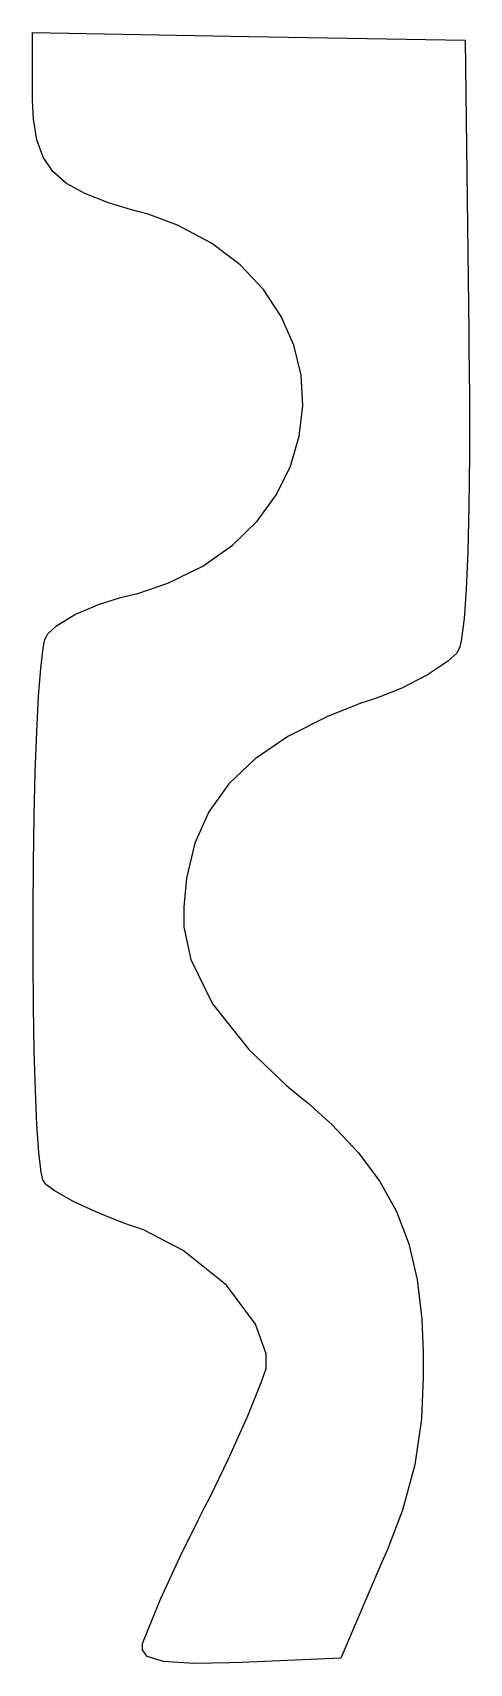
# Model space of a CAD drawing. Extents: x 0 to 1.33, y 0 to 4.96.
import ezdxf

# ---------------------------------------------------------------- set-up
doc = ezdxf.new("R2010")
doc.units = 0
doc.layers.get('0').update_dxf_attribs({"linetype": 'CONTINUOUS'})

msp = doc.modelspace()

# ---------------------------------------------------------------- linework, layer by layer
at = {"color": 0}
for p, q in [((0, 4.7727), (0, 4.9583)), ((0, 4.9583), (0.6562, 4.9468)), ((0.6562, 4.9468), (1.3125, 4.9354)), ((1.3125, 4.9354), (1.3237, 4.0488)), ((0, 4.7535), (0, 4.7727)), ((0.0029, 4.6958), (0, 4.7535)), ((0.0128, 4.6321), (0.0029, 4.6958)), ((0.0315, 4.5795), (0.0128, 4.6321)), ((0.0608, 4.5361), (0.0315, 4.5795)), ((0.1024, 4.5001), (0.0608, 4.5361)), ((0.1583, 4.4691), (0.1024, 4.5001)), ((0.23, 4.4413), (0.1583, 4.4691)), ((0.297, 4.4208), (0.23, 4.4413)), ((0.3196, 4.4148), (0.297, 4.4208)), ((0.3501, 4.4066), (0.3196, 4.4148)), ((0.4395, 4.3732), (0.3501, 4.4066)), ((0.5429, 4.3186), (0.4395, 4.3732)), ((0.6298, 4.253), (0.5429, 4.3186)), ((0.7005, 4.1782), (0.6298, 4.253)), ((0.7547, 4.096), (0.7005, 4.1782)), ((0.7927, 4.0084), (0.7547, 4.096)), ((1.3237, 4.0488), (1.3243, 4.0002)), ((0.8145, 3.9171), (0.7927, 4.0084)), ((1.3243, 4.0002), (1.3254, 3.8542)), ((0.82, 3.8243), (0.8145, 3.9171)), ((0.8094, 3.7317), (0.82, 3.8243)), ((1.3254, 3.8542), (1.3254, 3.6769)), ((0.7828, 3.6411), (0.8094, 3.7317)), ((1.3254, 3.6769), (1.3237, 3.5187)), ((0.7401, 3.5545), (0.7828, 3.6411)), ((0.6814, 3.4738), (0.7401, 3.5545)), ((1.3237, 3.5187), (1.3205, 3.3816)), ((0.6068, 3.4008), (0.6814, 3.4738)), ((0.5163, 3.3374), (0.6068, 3.4008)), ((1.3205, 3.3816), (1.3157, 3.2676)), ((0.41, 3.2855), (0.5163, 3.3374)), ((0.319, 3.2544), (0.41, 3.2855)), ((0.1285, 3.1899), (0.2024, 3.2215)), ((0.2024, 3.2215), (0.2663, 3.2418)), ((0.2663, 3.2418), (0.288, 3.247)), ((0.288, 3.247), (0.319, 3.2544)), ((1.3157, 3.2676), (1.3095, 3.1786)), ((0.0726, 3.1555), (0.1285, 3.1899)), ((1.3095, 3.1786), (1.3019, 3.1166)), ((0.0408, 3.1212), (0.0461, 3.1312)), ((0.0461, 3.1312), (0.0726, 3.1555)), ((0.0246, 3.0272), (0.0322, 3.0885)), ((0.0322, 3.0885), (0.0369, 3.114)), ((0.0369, 3.114), (0.0408, 3.1212)), ((1.2873, 3.073), (1.2592, 3.0473)), ((1.2929, 3.0835), (1.2873, 3.073)), ((1.2968, 3.0909), (1.2929, 3.0835)), ((1.3019, 3.1166), (1.2968, 3.0909)), ((0.018, 2.9413), (0.0246, 3.0272)), ((1.2592, 3.0473), (1.1988, 3.0067)), ((1.1988, 3.0067), (1.12, 2.9668)), ((0.0125, 2.835), (0.018, 2.9413)), ((1.0316, 2.9325), (0.9964, 2.9209)), ((1.0541, 2.9399), (1.0316, 2.9325)), ((1.12, 2.9668), (1.0541, 2.9399)), ((0.8926, 2.8798), (0.774, 2.8198)), ((0.9964, 2.9209), (0.8926, 2.8798)), ((0.0081, 2.7124), (0.0125, 2.835)), ((0.774, 2.8198), (0.6752, 2.752)), ((0.6752, 2.752), (0.5955, 2.6757)), ((0.0048, 2.5776), (0.0081, 2.7124)), ((0.5955, 2.6757), (0.5347, 2.5903)), ((0.0025, 2.4348), (0.0048, 2.5776)), ((0.5347, 2.5903), (0.4919, 2.4951)), ((0.4919, 2.4951), (0.4666, 2.3895)), ((0.0015, 2.2881), (0.0025, 2.4348)), ((0.4666, 2.3895), (0.4584, 2.3021)), ((0.0015, 2.1415), (0.0015, 2.2881)), ((0.4584, 2.3021), (0.4585, 2.2729)), ((0.4585, 2.2729), (0.4585, 2.2401)), ((0.4585, 2.2401), (0.4804, 2.1416)), ((0.0026, 1.9992), (0.0015, 2.1415)), ((0.4804, 2.1416), (0.5463, 2.0072)), ((0.0049, 1.8654), (0.0026, 1.9992)), ((0.5463, 2.0072), (0.6562, 1.8689)), ((0.0085, 1.744), (0.0049, 1.8654)), ((0.6562, 1.8689), (0.7702, 1.7595)), ((0.0131, 1.6393), (0.0085, 1.744)), ((0.7702, 1.7595), (0.8108, 1.7262)), ((0.8108, 1.7262), (0.8359, 1.7056)), ((0.8359, 1.7056), (0.9085, 1.6402)), ((0.019, 1.5554), (0.0131, 1.6393)), ((0.9085, 1.6402), (0.9892, 1.5549)), ((0.0262, 1.4963), (0.019, 1.5554)), ((0.9892, 1.5549), (1.0542, 1.4679)), ((0.0305, 1.4726), (0.0262, 1.4963)), ((0.0346, 1.4663), (0.0305, 1.4726)), ((0.0391, 1.459), (0.0346, 1.4663)), ((0.0654, 1.4397), (0.0391, 1.459)), ((0.1246, 1.4061), (0.0654, 1.4397)), ((1.0542, 1.4679), (1.1047, 1.3764)), ((0.2038, 1.3699), (0.1246, 1.4061)), ((0.2715, 1.3432), (0.2038, 1.3699)), ((0.2944, 1.3353), (0.2715, 1.3432)), ((1.1047, 1.3764), (1.1418, 1.2779)), ((0.3365, 1.3207), (0.2944, 1.3353)), ((0.4564, 1.2575), (0.3365, 1.3207)), ((0.5879, 1.1527), (0.4564, 1.2575)), ((1.1418, 1.2779), (1.1668, 1.1699)), ((0.6761, 1.0339), (0.5879, 1.1527)), ((1.1668, 1.1699), (1.1808, 1.0496)), ((1.1808, 1.0496), (1.1852, 0.9484)), ((0.7083, 0.9439), (0.6761, 1.0339)), ((0.7083, 0.9139), (0.7083, 0.9439)), ((1.1852, 0.9484), (1.1852, 0.9146)), ((0.6935, 0.8571), (0.7083, 0.8997)), ((0.7083, 0.8997), (0.7083, 0.9139)), ((1.1852, 0.9146), (1.1851, 0.8726)), ((0.6532, 0.7554), (0.6935, 0.8571)), ((1.1851, 0.8726), (1.1797, 0.7464)), ((0.5936, 0.6231), (0.6532, 0.7554)), ((1.1797, 0.7464), (1.1604, 0.6061)), ((0.5396, 0.5116), (0.5936, 0.6231)), ((1.1604, 0.6061), (1.1223, 0.469)), ((0.5208, 0.4748), (0.5396, 0.5116)), ((0.5022, 0.4383), (0.5208, 0.4748)), ((1.1223, 0.469), (1.0768, 0.3496)), ((0.448, 0.3276), (0.5022, 0.4383)), ((1.0768, 0.3496), (1.0601, 0.3104)), ((0.3884, 0.1987), (0.448, 0.3276)), ((1.0601, 0.3104), (0.9354, 0.0187)), ((0.3481, 0.1017), (0.3884, 0.1987)), ((0.3333, 0.0635), (0.3481, 0.1017)), ((0.3333, 0.0508), (0.3333, 0.0635)), ((0.3333, 0.0442), (0.3333, 0.0508)), ((0.3478, 0.0242), (0.3333, 0.0442)), ((0.3969, 0.0088), (0.3478, 0.0242)), ((0.4896, 0.0033), (0.3969, 0.0088)), ((0.5982, 0.005), (0.4896, 0.0033)), ((0.6344, 0.0065), (0.5982, 0.005)), ((0.9354, 0.0187), (0.6344, 0.0065))]:
    msp.add_line(p, q, dxfattribs=at)

doc.saveas('drawing.dxf')
